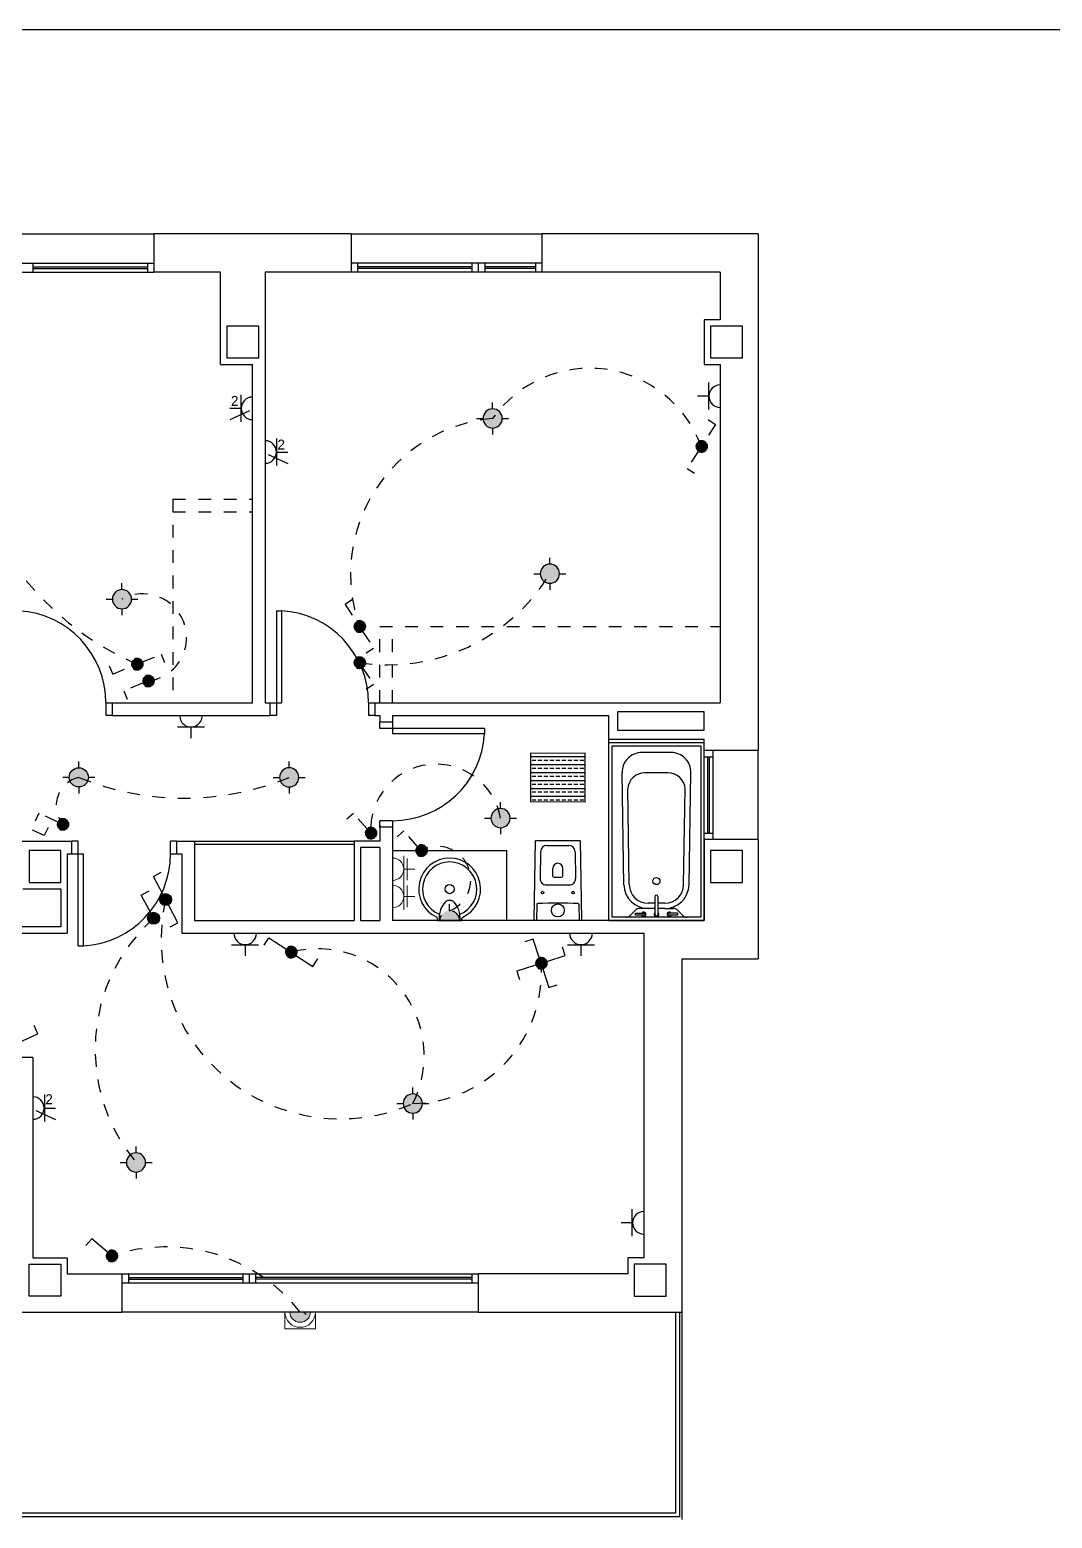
# Model space of a CAD drawing. Header units: millimetres. Extents: x 441156 to 441876, y 4514765 to 4515211.
# Drawn here: x 441447.04 to 441455.08, y 4515143.65 to 4515155.35 of the extents above; entities that cross this region are included whole.
import ezdxf

# ---------------------------------------------------------------- set-up
doc = ezdxf.new("R2010")
doc.units = ezdxf.units.MM
for name, pattern in [('CONTINUA', [0]), ('CYPE_RAYAPUNTO', [0.4125, 0.2025, -0.105, 0, -0.105]), ('HIDDEN', [0.375, 0.25, -0.125]), ('RAYITAS', [0.375, 0.25, -0.125])]:
    doc.linetypes.add(name, pattern=pattern)
doc.layers.add('01_cartela', color=6, linetype='Continuous', plot=False)
for name, color, linetype in [('01_eléctrico', 170, 'Continuous'), ('01_enchufes', 38, 'Continuous'), ('01_mono PRIMERA', 2, 'Continuous'), ('01_proyección', 4, 'RAYITAS'), ('INGIN ELECTRICIDAD ALUMBRADO', 120, 'HIDDEN'), ('INGIN ELECTRICIDAD TIERRAS', 86, 'Continuous')]:
    doc.layers.add(name, color=color, linetype=linetype)
doc.layers.add('INGIN ELECTRICIDAD FUERZA', color=38, linetype='Continuous', lineweight=5)
doc.styles.add('EBRA', font='')
doc.styles.get('EBRA').set_extended_font_data('Century Gothic')

# ---------------------------------------------------------------- blocks, each defined once
blk = doc.blocks.new('A$C065C7C63')
at = {"layer": '01_mono PRIMERA', "color": 254}
for p, q in [((12.05721913278103, 13.09999597817659, -1.551930586766321e-06), (13.55721913278103, 13.09999597817659, -1.551930586766321e-06)), ((15.10721913358429, 13.10000028181821, -5.307205007081908e-07), (13.55721913272282, 13.10000028088689, -5.30744223991474e-07)), ((13.55721913278103, 13.09999597817659, -3.208967747351965e-06), (13.55721913278103, 12.80000028200448, -2.990041714983709e-06)), ((15.10721913358429, 13.09999597817659, -3.208950911189344e-06), (15.10721913358429, 12.80000028200448, -2.990024878821088e-06)), ((15.10721913358429, 13.09999597817659, -1.5519137506037e-06), (16.60721913358429, 13.09999597817659, -1.5519137506037e-06)), ((18.30721913342131, 13.10000028181821, -5.307373365866472e-07), (16.60721913358429, 13.10000028181821, -5.307205007081908e-07)), ((16.60721913358429, 13.09999597817659, -3.208950911189344e-06), (16.60721913358429, 12.80000028200448, -2.990024878821088e-06)), ((18.30721913342131, 13.10000028181821, -5.307373365866472e-07), (18.30721913342131, 9.042499863542616, -5.307373365866472e-07)), ((12.05721913278103, 12.86999597866088, -1.551930586766721e-06), (13.55721913278103, 12.86999597866088, -1.551930586766721e-06)), ((12.60721913276939, 12.86999597866088, -1.551930586766721e-06), (12.60721913276939, 12.79999597836286, -1.551930586766721e-06)), ((13.50721913255984, 12.86999598052353, -3.0411220460598e-06), (13.50721913255984, 12.7999959802255, -3.0411220460598e-06)), ((16.60721913358429, 12.86999597866088, -1.5519137506041e-06), (15.10721913358429, 12.86999597866088, -1.5519137506041e-06)), ((15.15721913374728, 12.86999598052353, -3.041105209749676e-06), (15.15721913374728, 12.7999959802255, -3.041105209749676e-06)), ((16.05721913359594, 12.86999597866088, -1.5519137506041e-06), (16.05721913359594, 12.79999597836286, -1.5519137506041e-06)), ((16.10721913358429, 12.86999597866088, -1.5519137506041e-06), (16.10721913358429, 12.79999597836286, -1.5519137506041e-06)), ((16.15721913357265, 12.86999597866088, -1.5519137506041e-06), (16.15721913357265, 12.79999597836286, -1.5519137506041e-06)), ((16.55721913377056, 12.86999598052353, -3.04110521863146e-06), (16.55721913377056, 12.7999959802255, -3.04110521863146e-06)), ((12.05721913278103, 12.79999597836286, -1.551930586766721e-06), (13.55721913278103, 12.79999597836286, -1.551930586766721e-06)), ((12.60721913276939, 12.84199088439345, -1.551930587668411e-06), (13.50721913255984, 12.8419908862561, -3.04112204696149e-06)), ((12.60721913276939, 12.82799088396132, -1.551930587668411e-06), (13.50721913255984, 12.82799088582397, -3.04112204696149e-06)), ((14.08221913321177, 12.80000028200448, -5.307373365866472e-07), (13.55721913289744, 12.80000028200448, -5.307373368708115e-07)), ((14.08221913402667, 12.07500028144568, -2.922018860831445e-06), (14.08221913396847, 12.80000028200448, -5.307373365866472e-07)), ((14.43221913394518, 12.80000028200448, -2.990041714699546e-06), (14.43221913400339, 9.41500028129667, -5.197908774957484e-07)), ((15.10721913358429, 12.80000028200448, -5.307205007081908e-07), (14.43221913394518, 12.80000028200448, -5.307373365866472e-07)), ((16.60721913358429, 12.79999597836286, -1.5519137506041e-06), (15.10721913358429, 12.79999597836286, -1.5519137506041e-06)), ((16.05721913359594, 12.84199088439345, -1.55191375150579e-06), (15.15721913374728, 12.8419908862561, -3.041105210651366e-06)), ((16.05721913359594, 12.82799088396132, -1.55191375150579e-06), (15.15721913374728, 12.82799088582397, -3.041105210651366e-06)), ((16.55721913377056, 12.8419908862561, -3.04110521953315e-06), (16.15721913357265, 12.84199088439345, -1.55191375150579e-06)), ((16.55721913377056, 12.82799088582397, -3.04110521953315e-06), (16.15721913357265, 12.82799088396132, -1.55191375150579e-06)), ((18.00721950252773, 12.80000028200448, -5.307373365866472e-07), (16.60721913358429, 12.80000028200448, -5.307205007081908e-07)), ((18.00721950252773, 12.80000028200448, 2.222830833176204e-06), (18.00721950252773, 12.4250002829358, 2.222830833176204e-06)), ((14.33221913315356, 9.415000282227993, -5.307373365866472e-07), (14.33221950317966, 12.07500028144568, 2.222830965444071e-06)), ((18.00721913343295, 12.07500028330833, -5.307373365866472e-07), (18.00721913349116, 9.415000282227993, -5.307373365866472e-07)), ((14.52016677458323, 10.13881564128588, -5.307709825440883e-07), (14.56159534601125, 10.13881564128588, -5.307709825440883e-07)), ((14.52016677458323, 10.13881564128588, -5.307709825440883e-07), (14.52016677458323, 9.315000282600522, -5.307709825440883e-07)), ((14.56159534601125, 10.13881564128588, -5.307709825440883e-07), (14.56159534601125, 9.41500028260009, -5.307709825440883e-07)), ((13.18087754722239, 9.415000282600545, -5.307036906292061e-07), (13.23087754722241, 9.415000282600545, -5.307036906292061e-07)), ((13.18087754722239, 9.415000282600545, -5.307036906292061e-07), (13.18087754722239, 9.315000282600977, -5.307036906292061e-07)), ((13.2308774596313, 9.415000282227993, -5.307373365866472e-07), (14.33221913315356, 9.415000282227993, -5.307373365866472e-07)), ((13.23090139648411, 9.415000282227993, -5.307373365866472e-07), (13.23090139648411, 9.315000282600522, -5.307373365866472e-07)), ((14.43221913313027, 9.415000282227993, -5.307373365866472e-07), (14.47016677458305, 9.415000282227993, -5.307373365866472e-07)), ((14.47016677458305, 9.415000282227993, -5.307709825440883e-07), (14.47016677458305, 9.315000282600522, -5.307709825440883e-07)), ((14.47016677458305, 9.41500028260009, -5.307709825440883e-07), (14.5615953460117, 9.41500028260009, -5.307709825440883e-07)), ((15.24516677458325, 9.415000282600545, -5.307373365866473e-07), (15.29516677458327, 9.415000282600545, -5.307373365866473e-07)), ((15.24516677458325, 9.415000282600545, -5.307373365866473e-07), (15.24516677458325, 9.315000282600977, -5.307373365866473e-07)), ((15.29516677459469, 9.415000282227993, -5.307373365866472e-07), (18.00721913267625, 9.415000282227993, -5.307373365866472e-07)), ((15.29516677459469, 9.415000282227993, -5.307373365866472e-07), (15.29516677459469, 9.315000282600522, -5.307373365866472e-07)), ((13.23087754722235, 9.315000282601432, -5.307036906292061e-07), (13.18087754722239, 9.315000282600977, -5.307036906292061e-07)), ((13.2308774596313, 9.315000282600522, -5.307373365866472e-07), (14.47016677458305, 9.315000282600522, -5.307373365866472e-07)), ((14.52016677458323, 9.315000282600522, -5.307709825440883e-07), (14.47016677458305, 9.315000282600522, -5.307709825440883e-07)), ((15.29516677458321, 9.315000282601432, -5.307373365866473e-07), (15.24516677458325, 9.315000282600977, -5.307373365866473e-07)), ((15.29516677459469, 9.315000282600522, -5.307373365866472e-07), (15.33221913315356, 9.315000282600522, -5.307373365866472e-07)), ((15.33221913315356, 9.315000282600522, -5.307373476526083e-07), (15.33221913315356, 9.264894154854119, -5.307373476526083e-07)), ((15.43221913313027, 9.264894154854119, -5.30737347269713e-07), (15.33221913315356, 9.264894154854119, -5.30737347269713e-07)), ((15.33221913315356, 9.214894154853937, -5.30737347269713e-07), (15.33221913315356, 9.264894154854119, -5.30737347269713e-07)), ((15.43221913313027, 9.315000282600522, -5.307373365866472e-07), (17.13221913261805, 9.3150002816692, -5.307373365866472e-07)), ((15.43221913313027, 9.315000282600522, -5.307373476526083e-07), (15.43221913313027, 9.264894154854119, -5.307373476526083e-07)), ((15.43221913315313, 9.264894154854119, -5.30737347269713e-07), (15.43221913315313, 9.173465583425468, -5.30737347269713e-07)), ((17.13221913267625, 9.130000279285014, -1.684625953273925e-06), (17.13221913267625, 9.315000280737877, -1.837104093165979e-06)), ((16.15603449183891, 9.214894154853937, -5.30737347269713e-07), (15.33221913315356, 9.214894154853937, -5.30737347269713e-07)), ((16.15603449183891, 9.173465583425923, -5.30737347269713e-07), (15.43221913315313, 9.173465583425923, -5.30737347269713e-07)), ((16.15603449183891, 9.214894154853937, -5.30737347269713e-07), (16.15603449183891, 9.173465583425923, -5.30737347269713e-07)), ((17.13221857917961, 9.105000282637775, 3.363312162713447e-07), (17.1322185791214, 9.130000282078981, 3.363312466285651e-07)), ((17.13221913267625, 9.130000279285014, -5.307373361736178e-07), (17.88221913279267, 9.130000279285014, -5.307373361736178e-07)), ((17.13221931736916, 9.105000282637775, 3.363312162713447e-07), (17.13221931731096, 9.130000282078981, 3.363312466285651e-07)), ((17.88221913267625, 9.042499863542616, 2.579302866071672e-06), (17.88221913273446, 9.130000279285014, -5.307373361736178e-07)), ((17.13221876418033, 7.705000282086131, -5.307373669438675e-07), (17.13221876419222, 9.105000282086129, -5.307373669438675e-07)), ((17.13221876419222, 9.10500028208613, -5.307373669438675e-07), (17.88221876419222, 9.105000282079759, -5.307373669438675e-07)), ((17.15821876418055, 7.731000282085905, -5.307373669438675e-07), (17.158218764192, 9.079000282085907, -5.307373669438675e-07)), ((17.158218764192, 9.079000282085907, -5.307373669438675e-07), (17.85621876419293, 9.079000282079978, -5.307373669438675e-07)), ((17.62186876419205, 9.025000282082901, -5.307373669438675e-07), (17.39256876419203, 9.025000282084848, -5.307373669438675e-07)), ((17.85621876419293, 9.079000282079978, -5.307373669438675e-07), (17.85621876418148, 7.731000282079975, -5.307373669438675e-07)), ((17.88221876418033, 7.705000282079752, -5.307373669438675e-07), (17.88221876419222, 9.105000282079752, -5.307373669438675e-07)), ((18.30721913266461, 9.042499863542616, 2.579302866973362e-06), (17.88221913267625, 9.042499863542616, 2.579302866071672e-06)), ((17.88221913267625, 8.342499863356352, 2.579302866071672e-06), (17.88221913267625, 9.042499863542616, 2.579302866071672e-06)), ((17.95221913204296, 8.342499863356352, 2.579302866071672e-06), (17.95221913204296, 9.042499863542616, 2.579302866071672e-06)), ((18.30721913266461, 8.342499863356352, 2.579302866973362e-06), (18.30721913260641, 9.042499863542616, 2.579302866973362e-06)), ((17.88221913267625, 8.99249986372888, 2.579302866973362e-06), (17.95221913204296, 8.99249986372888, 2.579302866973362e-06)), ((17.91023606230738, 8.392499863170087, 2.579302866071672e-06), (17.91023606230738, 8.99249986372888, 2.579302866071672e-06)), ((17.92423606273951, 8.392499863170087, 2.579302866071672e-06), (17.92423606273951, 8.99249986372888, 2.579302866071672e-06)), ((17.25154467268214, 7.986934635331636, -5.307373669438675e-07), (17.23709409846987, 8.866806553823364, -5.307373669438675e-07)), ((17.59760757509029, 8.865000282083107, -5.307373669438675e-07), (17.4168296533975, 8.865000282084642, -5.307373669438675e-07)), ((17.76289285568425, 7.986934635327291, -5.307373669438675e-07), (17.77734342991147, 8.866806553818776, -5.307373669438675e-07)), ((17.29348522286567, 7.987793134869637, -5.307373669438675e-07), (17.28145313594377, 8.739480433458825, -5.307373669438675e-07)), ((17.72095230550074, 7.987793134866006, -5.307373669438675e-07), (17.73298439243541, 8.73948043345499, -5.307373669438675e-07)), ((15.33221913315447, 8.43989415485396, -5.30703701312272e-07), (15.33221913315401, 8.489894154853914, -5.30703701312272e-07)), ((15.43221913315358, 8.489894154853914, -5.30703701312272e-07), (15.33221913315401, 8.489894154853914, -5.30703701312272e-07)), ((15.33221913321177, 8.454894154332578, -5.307373416001767e-07), (15.33221913321177, 8.330000282265246, -5.307373407363827e-07)), ((15.43221913313027, 8.439894154667854, -5.307037013122719e-07), (15.33221913315356, 8.439894154667854, -5.307037013122719e-07)), ((15.43221913315358, 8.489894154853914, -5.30703701312272e-07), (15.43221913315358, 8.439894154853903, -5.30703701312272e-07)), ((15.43221913318848, 8.454894154332578, -5.307373416001767e-07), (15.43221913318848, 7.705000281333923, -5.307373364137415e-07)), ((10.00721913267625, 8.330000282265246, -5.307373365866472e-07), (12.91345074347919, 8.330000282265246, -5.307373365866472e-07)), ((12.91345074347919, 8.230000281706452, -4.524903993483744e-05), (12.91345074347919, 8.330000282265246, -4.524903993483744e-05)), ((12.96345074347937, 8.330000282265246, -4.524903993483744e-05), (12.91345074347919, 8.330000282265246, -4.524903993483744e-05)), ((12.96345074347937, 7.506184923579891, -4.524903993483744e-05), (12.96345074347937, 8.330000282265246, -4.524903993483744e-05)), ((13.73845074347935, 8.330000282264336, -4.524900628888e-05), (13.68845074347939, 8.330000282264791, -4.524900628888e-05)), ((13.68845074347939, 8.230000282265223, -4.524900628888e-05), (13.68845074347939, 8.330000282264791, -4.524900628888e-05)), ((13.73845074349083, 8.330000282265246, -5.307373365866472e-07), (13.8772191326716, 8.330000282265246, -5.307373365866472e-07)), ((13.73845074349083, 8.230000281706452, -4.524900628888e-05), (13.73845074349083, 8.330000282265246, -4.524900628888e-05)), ((13.8772191326716, 8.330000279471278, -7.047254296915195e-05), (13.87721913261339, 7.705000283196568, -5.307369974616449e-07)), ((13.87738067173632, 8.330000282265246, -5.307373365866472e-07), (15.13221913325833, 8.330000282265246, -5.307373364137415e-07)), ((13.87738067173632, 8.305000281892717, -5.307373365866472e-07), (15.13221913325833, 8.305000281892717, -5.307373364137415e-07)), ((15.33221913321177, 8.330000282265246, -5.307373364137415e-07), (15.13221913325833, 8.330000282265246, -5.307373364137415e-07)), ((15.13221913325833, 8.330000282265246, -5.307373364137415e-07), (15.13221913325833, 7.705000281333923, -5.307373364137415e-07)), ((17.88219941937132, 8.392499863170087, 2.579302866973362e-06), (17.95219941966934, 8.392499863170087, 2.579302866973362e-06)), ((18.30721913266461, 8.342499863356352, 2.579302866973362e-06), (17.88221913267625, 8.342499863356352, 2.579302866973362e-06)), ((17.88221913267625, 8.342499863356352, 2.579302866973362e-06), (17.88221913267625, 7.705000281333923, -5.307373365866472e-07)), ((18.30721913266461, 8.342499863356352, 2.579302866973362e-06), (18.30721913266461, 7.405000281520188, -5.307373365866472e-07)), ((12.8772191326716, 8.23000028077513, -4.599290072808474e-05), (12.91345074347919, 8.23000028077513, -4.599290072808474e-05)), ((12.8772191326716, 8.23000028077513, -4.599290075802238e-05), (12.8772191326716, 7.605000283569098, -5.307392711983994e-07)), ((12.91345074347919, 8.230000282265678, -4.524903993483744e-05), (13.00487931490784, 8.230000282265678, -4.524903993483744e-05)), ((13.00487931490738, 7.506184923579891, -4.524903993483744e-05), (13.00487931490738, 8.230000282265678, -4.524903993483744e-05)), ((13.68845074347939, 8.230000282265223, -4.524900628888e-05), (13.7384507434794, 8.230000282265223, -4.524900628888e-05)), ((13.73845074349083, 8.23000028077513, -4.599290072808474e-05), (13.77721913269488, 8.23000028077513, -4.599290072808474e-05)), ((13.77721913269488, 8.230000279843807, -6.697545122042795e-05), (13.77721913263667, 7.605000281706452, -5.30737395365577e-07)), ((15.33221913321177, 8.28000028245151, -5.307373364137415e-07), (15.18221913324669, 8.28000028245151, -5.307373364137415e-07)), ((15.18221913324669, 8.28000028245151, -5.307373364137415e-07), (15.18221913324669, 7.705000281333923, -5.307373364137415e-07)), ((15.33221913326997, 8.28000028245151, -5.307373403905713e-07), (15.33221913321177, 7.705000282265246, -5.307373364137415e-07)), ((15.43221876461757, 8.255000282078981, -5.307373294812206e-07), (16.33221876411699, 8.255000282078981, -5.307373294812206e-07)), ((16.33221876411699, 7.705000282265246, -7.742394398563001e-08), (16.33221876411699, 8.255000282078981, -5.307373294812206e-07)), ((16.59586600456615, 8.245806629001152, -5.307373385221581e-07), (16.59264019811454, 8.035806629001172, -5.307373385221581e-07)), ((16.64585950219274, 8.295000282265221, -5.307373385221581e-07), (16.81857802608781, 8.295000282265221, -5.307373385221581e-07)), ((16.86857152371439, 8.245806629001152, -5.307373385221581e-07), (16.871797330166, 8.035806629001172, -5.307373385221581e-07)), ((16.69221876414028, 8.055000282265212, -5.307373385221581e-07), (16.69221876414028, 8.115000282265214, -5.307373385221581e-07)), ((16.77221876414026, 8.055000282265212, -5.307373385221581e-07), (16.77221876414026, 8.115000282265214, -5.307373385221581e-07)), ((12.52721913275309, 7.954999438486993, -5.307392711984011e-07), (12.82721913268324, 7.954999442212284, -5.307392711984011e-07)), ((12.82721913268324, 7.954999442212284, -5.307392711984011e-07), (12.82721913268324, 7.655000283382833, -5.307392711984011e-07)), ((16.64263369574113, 7.985000282265219, -5.307373385221581e-07), (16.82180383253942, 7.985000282265219, -5.307373385221581e-07)), ((16.70221876414027, 8.045000282265221, -5.307373385221581e-07), (16.76221876414027, 8.045000282265221, -5.307373385221581e-07)), ((15.89733876427997, 7.861771759593809, -5.30737336586648e-07), (15.86709876427997, 7.86191521236603, -5.30737336586648e-07)), ((17.49421876418196, 7.842000282083982, -5.307373669438675e-07), (17.44146876418194, 7.842000282084429, -5.307373669438675e-07)), ((17.4942187641824, 7.892720397781108, -5.307373669438675e-07), (17.49421876418123, 7.755000282083035, -5.307373669438675e-07)), ((17.52021876418122, 7.755000282082813, -5.307373669438675e-07), (17.52021876418239, 7.892720397780888, -5.307373669438675e-07)), ((17.57296876418197, 7.842000282083312, -5.307373669438675e-07), (17.52021876418195, 7.84200028208376, -5.307373669438675e-07)), ((15.78553568906581, 7.707386016679816, -5.30737336586648e-07), (15.78627576455416, 7.721859870727062, -5.30737336586648e-07)), ((15.97890183949413, 7.707386016679816, -5.30737336586648e-07), (15.97816176400578, 7.721859870727062, -5.30737336586648e-07)), ((16.56618645069196, 7.831859760611735, -5.307373385221581e-07), (16.56413850929053, 7.704887393722231, -5.307373385221581e-07)), ((16.89825107758858, 7.831859760611735, -5.307373385221581e-07), (16.90029901899001, 7.704887393722231, -5.307373385221581e-07)), ((17.85621876418148, 7.731000282079975, -5.307373669438675e-07), (17.15821876418055, 7.731000282085903, -5.307373669438675e-07)), ((17.34060233151523, 7.785463700176576, -5.307373669438675e-07), (17.3008020809959, 7.745650634530824, -5.307373669438675e-07)), ((17.34121876418128, 7.762500282084353, -5.307373669438675e-07), (17.40721876418129, 7.762500282083792, -5.307373669438675e-07)), ((17.34121876418116, 7.747500282084353, -5.307373669438675e-07), (17.34121876418128, 7.762500282084353, -5.307373669438675e-07)), ((17.40721876418117, 7.747500282083791, -5.307373669438675e-07), (17.34121876418116, 7.747500282084353, -5.307373669438675e-07)), ((17.44146876418159, 7.80001366754607, -5.307373669438675e-07), (17.37586274227134, 7.800013667546626, -5.307373669438675e-07)), ((17.4942187641816, 7.80001366754562, -5.307373669438675e-07), (17.44146876418159, 7.80001366754607, -5.307373669438675e-07)), ((17.57296876418161, 7.800013667544953, -5.307373669438675e-07), (17.5202187641816, 7.8000136675454, -5.307373669438675e-07)), ((17.57296876418161, 7.800013667544953, -5.307373669438675e-07), (17.63855730520781, 7.800013667544395, -5.307373669438675e-07)), ((17.67321876418129, 7.762500282081534, -5.307373669438675e-07), (17.60721876418129, 7.762500282082096, -5.307373669438675e-07)), ((17.67321876418116, 7.747500282081534, -5.307373669438675e-07), (17.60721876418116, 7.747500282082095, -5.307373669438675e-07)), ((17.67321876418129, 7.762500282081534, -5.307373669438675e-07), (17.67321876418116, 7.747500282081534, -5.307373669438675e-07)), ((17.67391264430209, 7.785369006565855, -5.307373669438675e-07), (17.71364089345232, 7.745640757326548, -5.307373669438675e-07)), ((12.32721913279966, 7.605000283569098, -5.307392711983994e-07), (12.8772191326716, 7.605000283569098, -5.307392711983994e-07)), ((12.82721913268324, 7.655000283382833, -5.307392711984011e-07), (12.37721913272981, 7.65500027872622, -5.307392711984011e-07)), ((13.7773806717596, 7.605000281706452, -5.307373365866472e-07), (17.40721913269954, 7.605000281706452, -5.307373365866472e-07)), ((13.87738067173632, 7.705000281333923, -5.307373365866472e-07), (15.13221913331654, 7.705000281333923, -5.307373365866472e-07)), ((15.18221913324669, 7.705000281333923, -5.307373365866472e-07), (15.33221913321177, 7.705000281333923, -5.307373365866472e-07)), ((17.88221913267625, 7.705000281333923, -5.307373365866472e-07), (15.43221913318848, 7.705000281333923, -5.307373365866472e-07)), ((15.7882173373886, 7.705000281333923, -5.30737336586648e-07), (15.97622019117134, 7.705000281333923, -5.30737336586648e-07)), ((17.13221876418033, 7.705000282086131, -5.307373669438675e-07), (17.88221876418033, 7.705000282079759, -5.307373669438675e-07)), ((12.96345074347937, 7.506184923579891, -4.524903993483744e-05), (13.00487931490738, 7.506184923579891, -4.524903993483744e-05)), ((17.7072191334446, 7.405000281520188, -5.307373365866472e-07), (17.7072191334446, 4.629994045011699, -5.307373365866472e-07)), ((17.7072191326879, 7.405000281520188, -5.307373365866472e-07), (18.30721913266461, 7.405000281520188, -5.307373365866472e-07)), ((12.60721877339529, 6.630000282078981, -2.57025758200983e-05), (11.8822187736514, 6.630000282078981, -5.307372816787392e-07)), ((12.8772191334283, 4.929994044825435, -9.511935728635656e-07), (13.30721931805601, 4.929994044825435, 3.099352626792279e-06)), ((13.30721931811422, 4.929994044825435, 1.664352783005662e-06), (13.30721931811422, 4.629994045011699, 1.664352783005662e-06)), ((13.30721931811422, 4.929914912208915, 1.664352783005662e-06), (16.10721931839362, 4.929960715584457, 2.258058057373636e-07)), ((13.3575893829111, 4.9299978595227, 1.664352779324469e-06), (13.3575893829111, 4.859997859224677, 1.664352779324469e-06)), ((14.25721931800945, 4.929954477585852, 1.664352776788414e-06), (14.25721931800945, 4.859954478219151, 1.664352776788414e-06)), ((14.30721931799781, 4.929954477585852, 1.664352776788414e-06), (14.30721931799781, 4.859954478219151, 1.664352776788414e-06)), ((14.35721613257192, 4.929954477585852, 1.664352776788414e-06), (14.35721613257192, 4.859954478219151, 1.664352776788414e-06)), ((16.05721931834705, 4.9299978595227, 2.258058057373636e-07), (16.05721931834705, 4.859997859224677, 2.258058057373636e-07)), ((16.10721931839362, 4.929994043894112, 1.734851758754408e-06), (16.10721931845183, 4.629994044080377, 1.734851758754408e-06)), ((13.30721931811422, 4.859994044527411, 1.664352783005662e-06), (16.10721931839362, 4.859948241151869, 2.258058057373636e-07)), ((13.3575893829111, 4.901960450224578, 1.664352778422779e-06), (14.25721931800945, 4.901960450224578, 1.664352775886723e-06)), ((13.3575893829111, 4.887960449792445, 1.664352778422779e-06), (14.25721931800945, 4.887960449792445, 1.664352775886723e-06)), ((16.05721931834705, 4.901960452087224, 1.664352785869967e-06), (14.35721931798616, 4.901960450224578, 1.664352775886723e-06)), ((16.05721931834705, 4.88796045165509, 1.664352785869967e-06), (14.35721931798616, 4.887960449792445, 1.664352775886723e-06)), ((12.2072191334446, 4.629994045011699, 4.332535243878565e-05), (13.30721931805601, 4.629994045011699, 4.731325363630736e-05)), ((16.10721931839362, 4.629994045011699, 2.258058057373636e-07), (13.30721931811422, 4.629994045011699, 1.664352783005662e-06)), ((16.10721931839362, 4.629994044080377, 4.750094206766515e-05), (17.7072191334446, 4.629994045011699, 4.332535243878565e-05)), ((17.65721913339803, 4.629994045011699, -5.307373365866472e-07), (17.65721913339803, 3.050000282004476, -5.307373365866472e-07)), ((17.68721913342597, 4.629994045011699, -5.307373365866472e-07), (17.68721913342597, 3.020000281743705, -5.307373365866472e-07)), ((17.7072191334446, 4.629994045011699, -5.307373365866472e-07), (17.7072191334446, 3.00000028219074, -5.307373365866472e-07)), ((17.65721913339803, 3.050000282004476, -5.307373365866472e-07), (12.2072191334446, 3.050000282004476, -5.307373365866472e-07)), ((17.68721913342597, 3.020000281743705, -5.307373365866472e-07), (12.2072191334446, 3.020000281743705, -5.307373365866472e-07))]:
    blk.add_line(p, q, dxfattribs=at)
for points in [[(18.00721950252773, 12.4250002829358), (17.88221950264415, 12.4250002829358), (17.88221950264415, 12.07500028330833)], [(14.13221950316802, 12.12500028125942), (14.38221950316802, 12.12500028125942), (14.38221950316802, 12.37500028125942), (14.13221950316802, 12.37500028125942), (14.13221950316802, 12.12500028125942), (14.13221950316802, 12.12500028125942)], [(14.08221950317966, 12.07500028144568), (14.33221950317966, 12.07500028144568)], [(17.88221950264415, 12.07500028330833), (18.00721950258594, 12.07500028330833)], [(17.40721913339803, 7.605000281706452), (17.40721913345624, 5.054994044825435), (17.28221877367469, 5.054994044825435), (17.28221877367469, 4.929994044825435), (16.10721931839362, 4.929994043894112)], [(12.60721877368633, 6.630000282078981), (12.60721877368633, 5.054994045756757), (12.87738036090741, 5.054994044825435), (12.8773803608492, 4.929994044825435)]]:
    blk.add_lwpolyline(points, dxfattribs=at)
for points in [[(17.93221950263251, 12.12500028312206), (18.18221950263251, 12.12500028312206), (18.18221950263251, 12.37500028312206), (17.93221950263251, 12.37500028312206), (17.93221950263251, 12.12500028312206)], [(12.5773810899118, 8.004999442026019), (12.8273810899118, 8.004999442026019), (12.8273810899118, 8.254999442026019), (12.5773810899118, 8.254999442026019), (12.5773810899118, 8.004999442026019)], [(17.9322187640937, 8.004999441094697), (18.1822187640937, 8.004999441094697), (18.1822187640937, 8.254999441094697), (17.9322187640937, 8.254999441094697), (17.9322187640937, 8.004999441094697)], [(12.82738036091905, 4.754994045011699), (12.57738036091905, 4.754994045011699), (12.57738036091905, 5.004994045011699), (12.82738036091905, 5.004994045011699), (12.82738036091905, 4.754994045011699)], [(17.33221877366304, 4.754994045011699), (17.58221877366304, 4.754994045011699), (17.58221877366304, 5.004994045011699), (17.33221877366304, 5.004994045011699), (17.33221877366304, 4.754994045011699)]]:
    blk.add_lwpolyline(points, close=True, dxfattribs=at)
at = {"layer": '01_mono PRIMERA', "color": 254, "elevation": -5.307373365866472e-07}
blk.add_lwpolyline([(17.88221913267625, 9.34500028192997), (17.20221913262503, 9.345000280998647), (17.20221913262503, 9.20000028051436), (17.88221913267625, 9.200000281445682)], close=True, dxfattribs=at)
at = {"layer": '01_mono PRIMERA', "color": 254, "elevation": -5.307373385221581e-07, "flags": 128}
blk.add_lwpolyline([(16.55121876414026, 7.705000282265246, -0.4142135623731034), (16.54721876414024, 7.709000282265208), (16.54721876414024, 7.710000282265241), (16.55723005014571, 8.330700014602087, -0.4363960603840437), (16.56121876414025, 8.335000282265241), (16.90321876414029, 8.335000282265241, -0.4363960603840437), (16.90720747813484, 8.330700014602087), (16.91721876414024, 7.710000282265241), (16.91721876414024, 7.709000282265208, -0.4142135623730953), (16.91321876414028, 7.705000282265246)], format="xyb", close=True, dxfattribs=at)
at = {"layer": '01_mono PRIMERA', "color": 254}
for centre, radius in [((15.88221876427997, 7.952500281333915, -5.30737336586648e-07), 0.03600000000000007), ((17.50721876418343, 8.015000282082939, -5.307373669438675e-07), 0.02750000000000064), ((16.61221876414029, 7.925000282265216, -5.307373385221581e-07), 0.01), ((16.73221876414024, 7.78500028226523, -5.307373385221581e-07), 0.051), ((16.85201876414024, 7.925000282265216, -5.307373385221581e-07), 0.01)]:
    blk.add_circle(centre, radius, dxfattribs=at)
for centre, radius, start, end in [((12.45587754722237, 9.41500028260009, -5.307373365866472e-07), 0.725, 3.592754568181189e-11, 86.72417104024565), ((14.52016677458323, 9.41500028260009, -5.307709825440883e-07), 0.725, 3.592754568181189e-11, 86.72417104024565), ((15.43221913315313, 9.214894154853937, -5.30737347269713e-07), 0.725, 270.0000000000358, 356.7241710402458), ((17.39073651878281, 8.871303000934542, -5.307373669438675e-07), 0.1537082019810243, 89.3170018646064, 181.6763204373855), ((17.62370100959861, 8.871303000932564, -5.307373669438675e-07), 0.1537082019810243, 358.3236795616411, 90.68299813442015), ((17.41359256188846, 8.732728056024483, -5.307373669438675e-07), 0.1323118380569541, 88.59795329147016, 177.0747072401458), ((17.6008449664906, 8.732728056022893, -5.307373669438675e-07), 0.1323118380569541, 2.925292758880875, 91.40204670755615), ((12.96345074347937, 8.230000282265678, -4.524903993483744e-05), 0.725, 273.2758289597543, 359.999999999964), ((15.88221876427997, 7.952500281333915, -5.30737336586648e-07), 0.2430000000000002, 294.8749090207943, 245.125090979207), ((16.64585950219274, 8.24500028226521, -5.307373385221581e-07), 0.05, 90, 179.0759546468585), ((16.81857802608781, 8.24500028226521, -5.307373385221581e-07), 0.05, 0.9240453531414909, 90), ((15.88221876427997, 7.952500281333915, -5.30737336586648e-07), 0.2133000000000005, 291.9436081466602, 247.9343793022825), ((16.73221876414024, 8.115000282265214, -5.307373385221581e-07), 0.04, 0, 180), ((16.64263369574113, 8.03500028226523, -5.307373385221581e-07), 0.05, 179.0759546468585, 270), ((16.70221876414027, 8.055000282265212, -5.307373385221581e-07), 0.01, 180, 270), ((16.76221876414027, 8.055000282265212, -5.307373385221581e-07), 0.01, 270, 0), ((16.82180383253942, 8.03500028226523, -5.307373385221581e-07), 0.05, 270, 0.9240453531414909), ((17.4414687641832, 7.990013667546069, -5.307373669438675e-07), 0.1899999999999999, 180.9750779773357, 269.9999999995135), ((17.4414687641832, 7.990000282084429, -5.307373669438675e-07), 0.148, 180.9209753597696, 269.9999999995131), ((17.57296876418322, 7.990000282083312, -5.307373669438675e-07), 0.1480000000000001, 269.9999999995127, 359.145507376412), ((17.57296876418322, 7.989961883553105, -5.307373669438675e-07), 0.1899482160081541, 269.9999999995131, 359.0868253786182), ((15.94744647632029, 7.74735173202124, -5.30737336586648e-07), 0.1434911203477202, 134.3044326241286, 163.1835469869166), ((15.88199376426093, 7.814413237886225, -5.30737336586648e-07), 0.04978251303331883, 107.4096465580516, 134.3044326241286), ((15.88199376426093, 7.814413237886225, -5.30737336586648e-07), 0.04978251303331398, 45.69556737588079, 72.04675709581292), ((15.8165410522016, 7.747351732021254, -5.30737336586648e-07), 0.1434911203476843, 16.8164530130826, 45.69556737588079), ((16.57318554035967, 7.83174687206872, -5.307373385221581e-07), 0.007, 93.0640687976763, 179.0759546468585), ((16.73221876414024, 4.86078080013516, -5.307373385221581e-07), 2.982219482130089, 86.93593120232372, 93.0640687976763), ((16.89125198792087, 7.83174687206872, -5.307373385221581e-07), 0.007, 0.9240453531414909, 86.93593120232372), ((15.77349923011259, 7.721014391223605, -5.30737336586648e-07), 0.01280447843246638, 3.785993928766667, 59.47091317794859), ((16.0776181769604, 7.708009787597575, -5.30737336586648e-07), 0.2794781058962322, 163.1835469869166, 180.6169905130168), ((15.68636935156137, 7.708009787597563, -5.30737336586648e-07), 0.2794781058963293, 359.383009486988, 16.81645301308155), ((15.99093829844735, 7.721014391223605, -5.30737336586648e-07), 0.01280447843246638, 120.5290868220447, 176.2140060712211), ((17.26544105134749, 7.781000282084994, -5.307373669438675e-07), 0.05000000000000007, 269.9999999995131, 315.0092227366858), ((17.37586274227092, 7.750013620119564, -5.307373669438675e-07), 0.05000004742706073, 89.9999999995131, 134.8463138314886), ((17.40721876418122, 7.755000282083783, -5.307373669438675e-07), 0.01699999999999996, 206.1789687034923, 153.8210312954667), ((17.40721876418123, 7.755000282083788, -5.307373669438675e-07), 0.007500000000000062, 269.9999999995131, 89.9999999995131), ((17.50721876418124, 7.75500028208292, -5.307373669438675e-07), 0.01899999999999997, 133.173551106815, 46.82644889232036), ((17.50721876418122, 7.755000282082925, -5.307373669438675e-07), 0.01300000000000001, 179.9999999995129, 359.9999999995133), ((17.60721876418123, 7.755000282082085, -5.307373669438675e-07), 0.0170000000000001, 26.17896870356177, 333.8210312955374), ((17.60721876418123, 7.755000282082085, -5.307373669438675e-07), 0.007500000000000062, 89.9999999995131, 269.9999999995131), ((17.63855730520739, 7.750013667550423, -5.307373669438675e-07), 0.04999999999397162, 44.99999993577205, 89.99999999951349), ((17.74899647621027, 7.781000282080887, -5.307373669438675e-07), 0.05000000000000003, 225.0031939392295, 269.9999999995131), ((15.7882173373886, 7.707700281333924, -5.30737336586648e-07), 0.002700000000000028, 186.6840536122205, 270.0000000000008), ((15.97622019117134, 7.707700281333924, -5.30737336586648e-07), 0.002700000000000032, 270.0000000000008, 353.315946387773)]:
    blk.add_arc(centre, radius, start, end, dxfattribs=at)
blk.add_ellipse((17.5072187641824, 7.892720397780998, -5.307373669438675e-07), major_axis=(0.01300000000000001, -1.104313873394144e-13), ratio=0.9557692240748, start_param=1.06581410364015e-14, end_param=3.141592653589789, dxfattribs=at)
at = {"layer": '01_proyección', "color": 120, "ltscale": 0.25}
for p, q in [((13.70721931802109, 11.01500028278679, 3.363312466285651e-07), (14.33221931819571, 11.01500028278679, 3.363312466285651e-07)), ((13.7072193180793, 11.01500028278679, -8.312910098526207e-07), (13.70721931819571, 9.43000028282404, 3.363312466285651e-07)), ((13.70721931802109, 10.91500028315932, 3.363312466285651e-07), (14.33221931819571, 10.91500028315932, 3.363312466285651e-07)), ((15.3322193181375, 10.01500028278679, 3.363312466285651e-07), (18.00721931760199, 10.01500028278679, 3.363312466285651e-07)), ((15.33221931819571, 9.415000283159316, 3.363312466285651e-07), (15.3322193181375, 10.01500028278679, 3.363312466285651e-07)), ((15.43221931811422, 9.415000283159316, 3.363312355626039e-07), (15.43221931805601, 10.01500028278679, 3.363312355626039e-07))]:
    blk.add_line(p, q, dxfattribs=at)
blk = doc.blocks.new('Tabla de simbolos_Salida para lampara incandescente_ vapor de mercurio o similar_ empotrada en techo')
at = {"layer": '01_eléctrico'}
h = blk.add_hatch(color=170, dxfattribs=at)
edge = h.paths.add_edge_path()
edge.add_arc((0, 0), 0.0825, 0, 360)
at = {"layer": '01_eléctrico', "color": 170}
for p, q in [((0, 0.0825), (0, 0.1375)), ((-0.1375, 0), (-0.0825, 0)), ((0.0825, 0), (0.1375, 0)), ((0, -0.0825), (0, -0.1375))]:
    blk.add_line(p, q, dxfattribs=at)
blk.add_circle((0, 0), 0.0825, dxfattribs=at)
blk = doc.blocks.new('PUNTO LUZ ESTANCO')
at = {"layer": 'INGIN ELECTRICIDAD ALUMBRADO', "linetype": 'CONTINUA', "lineweight": 13}
h = blk.add_hatch(color=170, dxfattribs=at)
h.dxf.hatch_style = 1
h.paths.add_polyline_path([(53.50630562564176, -2.732253006426607), (53.67235039588125, -2.732253006426607, 1)])
h = blk.add_hatch(dxfattribs=at)
h.set_pattern_fill('ANSI31', color=256)
h.set_pattern_definition([(45, (0, 0), (-0.08838834764831843, 0.08838834764831845), [])])
h.paths.add_polyline_path([(53.53630562564176, -2.732253006426607), (53.64235039588125, -2.732253006426607, 1)])
at = {"layer": 'INGIN ELECTRICIDAD ALUMBRADO', "color": 170, "linetype": 'CONTINUA', "lineweight": 13}
blk.add_lwpolyline([(53.46606485859957, -2.597767605446279), (53.71259116292344, -2.597767605446279), (53.71259116292344, -2.732253006426607), (53.46606485859957, -2.732253006426607)], close=True, dxfattribs=at)
for radius in [0.1232631521619325, 0.08302238511974597]:
    blk.add_arc((53.58932801076151, -2.732253006426607), radius, 0, 180, dxfattribs=at)

msp = doc.modelspace()

# ---------------------------------------------------------------- hatches: boundary and pattern name
at = {"layer": '01_eléctrico', "linetype": 'CYPE_RAYAPUNTO', "ltscale": 0.5}
h = msp.add_hatch(color=170, dxfattribs=at)
h.dxf.hatch_style = 1
edge = h.paths.add_edge_path()
edge.add_arc((441452.3182561839, 4515152.074175728), 0.04703331445313395, 85.80380184980208, 445.8038018498022, ccw=False)
h = msp.add_hatch(color=170, dxfattribs=at)
h.dxf.hatch_style = 1
edge = h.paths.add_edge_path()
edge.add_arc((441449.6310942184, 4515150.659810358), 0.04703331445313395, 94.19619814761725, 454.1961981476173)
h = msp.add_hatch(color=170, dxfattribs=at)
h.dxf.hatch_style = 1
edge = h.paths.add_edge_path()
edge.add_arc((441447.8830658432, 4515150.363448854), 0.04703331445313395, 173.3042498124627, 533.3042498124627)
h = msp.add_hatch(color=170, dxfattribs=at)
h.dxf.hatch_style = 1
edge = h.paths.add_edge_path()
edge.add_arc((441449.6310942184, 4515150.375314954), 0.04703331445313395, 94.19619814761725, 454.1961981476173)
h = msp.add_hatch(color=170, dxfattribs=at)
h.dxf.hatch_style = 1
edge = h.paths.add_edge_path()
edge.add_arc((441447.9708624228, 4515150.231542078), 0.04703331445313395, 173.3042498124627, 533.3042498124627)
h = msp.add_hatch(color=170, dxfattribs=at)
h.dxf.hatch_style = 1
edge = h.paths.add_edge_path()
edge.add_arc((441447.2993464178, 4515149.105470268), 0.04703331445313395, 3.519992896882684, 363.5199928968826, ccw=False)
h = msp.add_hatch(color=170, dxfattribs=at)
h.dxf.hatch_style = 1
edge = h.paths.add_edge_path()
edge.add_arc((441449.7200578204, 4515149.036495449), 0.04703331445313395, -279.97054944133356, 80.02945055866661, ccw=False)
h = msp.add_hatch(color=170, dxfattribs=at)
h.dxf.hatch_style = 1
edge = h.paths.add_edge_path()
edge.add_arc((441450.1164874725, 4515148.899175728), 0.04703331445313395, -279.97054944133356, 80.02945055866661, ccw=False)
at = {"layer": '01_eléctrico', "linetype": 'CONTINUA', "ltscale": 0.25}
h = msp.add_hatch(color=170, dxfattribs=at)
h.dxf.hatch_style = 1
edge = h.paths.add_edge_path()
edge.add_arc((441448.1087562825, 4515148.514000547), 0.04703331445313395, 269.1312142513902, 629.1312142513901)
at = {"layer": '01_eléctrico', "linetype": 'CYPE_RAYAPUNTO', "ltscale": 0.25}
msp.add_hatch(color=170, dxfattribs=at).paths.add_polyline_path([(441450.4181391985, 4515148.349822909), (441450.2630421973, 4515148.349327032, -1)])
at = {"layer": '01_eléctrico', "linetype": 'CONTINUA', "ltscale": 0.25}
h = msp.add_hatch(color=170, dxfattribs=at)
h.dxf.hatch_style = 1
edge = h.paths.add_edge_path()
edge.add_arc((441448.0138013532, 4515148.367609414), 0.04703331445313395, 269.1312142513902, 629.1312142513901)
at = {"layer": '01_eléctrico', "linetype": 'CYPE_RAYAPUNTO', "ltscale": 0.25}
h = msp.add_hatch(color=170, dxfattribs=at)
h.dxf.hatch_style = 1
edge = h.paths.add_edge_path()
edge.add_arc((441449.092959677, 4515148.101826671), 0.04703331445313395, 175.8038018498021, 535.8038018498022, ccw=False)
h = msp.add_hatch(color=170, dxfattribs=at)
edge = h.paths.add_edge_path()
edge.add_arc((441451.0585824392, 4515148.013864478), 0.04703331637793481, 237.0802162085759, 597.0802162085758, ccw=False)
h = msp.add_hatch(color=170, dxfattribs=at)
h.dxf.hatch_style = 1
edge = h.paths.add_edge_path()
edge.add_arc((441447.6836464469, 4515145.715247864), 0.04703331445313395, -271.9614974540526, 88.03850254594738, ccw=False)
at = {"layer": 'INGIN ELECTRICIDAD TIERRAS', "linetype": 'Continuous'}
h = msp.add_hatch(dxfattribs=at)
h.set_pattern_fill('ANSI33', color=256, scale=0.2500000000002143, angle=135)
h.set_pattern_definition([(180, (438175.1907503661, 4515396.950653265), (-1.387778780782635e-17, -0.06250000000005357), []), (180, (438175.1595003661, 4515396.981903265), (-1.387778780782635e-17, -0.06250000000005357), [0.03125000000002678, -0.01562500000001339])])
h.paths.add_polyline_path([(441451.4050770903, 4515149.664454475), (441450.9761332541, 4515149.664454475), (441450.9761332541, 4515149.282213105), (441451.4050770903, 4515149.282213105)])

# ---------------------------------------------------------------- linework, layer by layer
at = {"layer": '01_cartela', "color": 3}
msp.add_lwpolyline([(441432.4725519322, 4515155.347508717), (441432.4725519322, 4515133.812484705), (441463.1105399924, 4515133.812484705), (441463.1105399924, 4515155.347508717)], close=True, dxfattribs=at)
at = {"layer": '01_eléctrico', "color": 170, "linetype": 'CYPE_RAYAPUNTO', "ltscale": 0.25}
for p, q in [((441450.3403427598, 4515148.427123471, -5.30737336586648e-07), (441450.3401774677, 4515148.478822472, -5.30737336586648e-07)), ((441450.9965893599, 4515148.204174851, -5.307373365866472e-07), (441450.930999363, 4515148.18280909, -5.307373365866472e-07))]:
    msp.add_line(p, q, dxfattribs=at)
at = {"layer": '01_eléctrico'}
msp.add_line((441450.4698526726, 4515148.349588957, -5.30737336586648e-07), (441450.2113576705, 4515148.348762497, -5.30737336586648e-07), dxfattribs=at)
msp.add_line((441450.4698526726, 4515148.349588957, -5.30737336586648e-07), (441450.2113576705, 4515148.348762497, -5.30737336586648e-07), dxfattribs=at)
at = {"layer": '01_eléctrico', "color": 170, "linetype": 'CONTINUA', "ltscale": 0.25}
for p, q in [((441451.0440148731, 4515148.058584932, -5.307373365866472e-07), (441450.9965893599, 4515148.204174851, -5.307373365866472e-07)), ((441451.1033028896, 4515148.028432041, -5.307373365866472e-07), (441451.2488928094, 4515148.075857555, -5.307373365866472e-07)), ((441451.2488928094, 4515148.075857555, -5.307373365866472e-07), (441451.2275270504, 4515148.141447552, -5.307373365866472e-07)), ((441451.0138619832, 4515147.999296914, -5.307373365866472e-07), (441450.8682720634, 4515147.9518714, -5.307373365866472e-07)), ((441451.0731500007, 4515147.969144025, -5.307373365866472e-07), (441451.1205755147, 4515147.823554104, -5.307373365866472e-07)), ((441450.8682720634, 4515147.9518714, -5.307373365866472e-07), (441450.8896378233, 4515147.886281403, -5.307373365866472e-07)), ((441451.1205755147, 4515147.823554104, -5.307373365866472e-07), (441451.1861655127, 4515147.844919865, -5.307373365866472e-07))]:
    msp.add_line(p, q, dxfattribs=at)
at = {"layer": '01_eléctrico', "color": 170, "linetype": 'CYPE_RAYAPUNTO', "ltscale": 0.5}
for points, elevation in [([(441452.371314747, 4515152.285134702), (441452.430454511, 4515152.246666704), (441452.3439015158, 4515152.113602236)], -5.307373314167307e-07), ([(441452.2926108516, 4515152.034749218), (441452.206057856, 4515151.90168475), (441452.2651976199, 4515151.863216752)], -5.307373314167307e-07), ([(441447.9273002943, 4515150.213808673), (441447.7802781136, 4515150.153958428), (441447.8068782221, 4515150.088615235)], -5.307373365866472e-07), ([(441447.2568336021, 4515149.125589741), (441447.1133528496, 4515149.193492962), (441447.0831736405, 4515149.129723739)], -5.307373365866472e-07), ([(441449.6891125645, 4515149.071914706), (441449.5846723258, 4515149.191454701), (441449.5315434393, 4515149.145036817)], -5.307373364137415e-07), ([(441447.185173913, 4515149.081216799), (441447.1549947039, 4515149.017447575), (441447.0115139516, 4515149.085350796)], -5.307373365866472e-07), ([(441450.0855422166, 4515148.934594985), (441449.9811019778, 4515149.05413498), (441449.9279730913, 4515149.007717095)], -5.307373294812206e-07)]:
    msp.add_lwpolyline(points, dxfattribs=dict(at, elevation=elevation))
for points in [[(441449.5780356553, 4515150.870769333), (441449.5188958913, 4515150.832301335), (441449.6054488865, 4515150.699236867)], [(441449.6567395506, 4515150.620383848), (441449.7432925463, 4515150.487319381), (441449.6841527824, 4515150.448851383)], [(441447.9266279705, 4515150.38118226), (441448.0736501517, 4515150.441032505), (441448.1002502601, 4515150.375689313)], [(441447.6658814235, 4515150.351208395), (441447.6924815329, 4515150.285865203), (441447.8395037141, 4515150.345715448)], [(441449.6567395506, 4515150.335888444), (441449.7432925463, 4515150.202823977), (441449.6841527824, 4515150.164355978)]]:
    msp.add_lwpolyline(points, dxfattribs=at)
at = {"layer": '01_eléctrico', "color": 170, "linetype": 'CONTINUA', "ltscale": 0.25}
for points in [[(441448.0866918816, 4515148.555537215), (441448.0122245281, 4515148.695723474), (441448.0745295311, 4515148.728820075)], [(441447.9917369519, 4515148.409146084), (441447.9172695979, 4515148.549332341), (441447.9795746013, 4515148.582428943)], [(441448.1429830325, 4515148.299181018), (441448.2052880364, 4515148.332277619), (441448.1308206829, 4515148.472463878)]]:
    msp.add_lwpolyline(points, dxfattribs=at)
for points, elevation in [([(441448.8820007016, 4515148.154885234), (441448.9204686993, 4515148.214024998), (441449.0535331677, 4515148.127472003)], -5.307373365866472e-07), ([(441449.1323861853, 4515148.076181339), (441449.2654506537, 4515147.989628343), (441449.3039186514, 4515148.048768107)], -5.307373365866472e-07), ([(441446.9594145102, 4515147.395410243), (441447.104205331, 4515147.460473229), (441447.0752884477, 4515147.524824705)], -5.306868787493572e-07), ([(441447.6480680797, 4515145.746010057), (441447.5279910906, 4515145.849832455), (441447.4818478025, 4515145.796464904)], -4.805908981908366e-05)]:
    msp.add_lwpolyline(points, dxfattribs=dict(at, elevation=elevation))
at = {"layer": '01_eléctrico', "color": 170, "linetype": 'CYPE_RAYAPUNTO', "ltscale": 0.5}
for centre, radius in [((441452.3182561839, 4515152.074175728, -5.307373314167307e-07), 0.04703331445313395), ((441449.6310942184, 4515150.659810358), 0.04703331445313395), ((441447.8830658432, 4515150.363448854), 0.04703331445313395), ((441449.6310942184, 4515150.375314954), 0.04703331445313395), ((441447.9708624228, 4515150.231542078, -5.307373365866472e-07), 0.04703331445313395), ((441447.2993464178, 4515149.105470268, -5.307373365866472e-07), 0.04703331445313395), ((441449.7200578204, 4515149.036495449, -5.307373364137415e-07), 0.0470333144531242), ((441450.1164874725, 4515148.899175728, -5.307373294812206e-07), 0.0470333144531242)]:
    msp.add_circle(centre, radius, dxfattribs=at)
at = {"layer": '01_eléctrico', "color": 170, "linetype": 'CONTINUA', "ltscale": 0.25}
for centre in [(441448.1087562825, 4515148.514000547), (441448.0138013532, 4515148.367609414)]:
    msp.add_circle(centre, 0.04703331445313395, dxfattribs=at)
at = {"layer": '01_eléctrico', "color": 170, "linetype": 'CYPE_RAYAPUNTO', "ltscale": 0.25}
for centre, radius in [((441449.092959677, 4515148.101826671, -5.307373365866472e-07), 0.04703331445313395), ((441451.0585824392, 4515148.013864478, -5.307373365866472e-07), 0.04703331637793481), ((441447.6836464469, 4515145.715247864, -4.805908981908366e-05), 0.0470333144531242)]:
    msp.add_circle(centre, radius, dxfattribs=at)
for centre, radius, start, end in [((441451.4404640685, 4515151.753885022, -5.307373314167307e-07), 0.9344009490879079, 20.04612520809782, 144.6744515236172), ((441448.8118111792, 4515152.500761953), 2.330380909761859, 185.0858969146648, 246.513186730063), ((441450.7930532412, 4515151.067985444), 1.231566348952149, 95.35548827014574, 199.3554482785344), ((441449.8552442953, 4515151.847953007, -5.307373365866472e-07), 1.489599305699183, 261.3454435134597, 328.7044127317331), ((441447.9295847534, 4515150.572454405, -1.11454846482724e-06), 0.3434021827090953, 276.9037674388117, 118.5232066597157), ((441447.4793188638, 4515149.249690673, -5.307373365866472e-07), 0.2306287202669673, 103.2545072462866, 218.7068416963359), ((441448.2531051729, 4515151.48481535, -5.307373365866472e-07), 2.173946946312971, 247.6502371775898, 292.3497628220281), ((441450.2340249864, 4515149.063304887, -5.307373364137415e-07), 0.5146659048878834, 10.16961479882293, 182.9859432496657), ((441450.2441990037, 4515148.670634589, -5.307373294812206e-07), 0.2618039098094495, 291.5452399366775, 119.1969827172898), ((441449.4801403722, 4515148.198146047), 1.407287599132607, 167.0299296944258, 293.9134905895179), ((441450.3405906984, 4515148.34957497, -5.30737336586648e-07), 0.07754889695713053, 0.1831853463692619, 180.1831853463692), ((441448.9389547117, 4515147.3369642), 1.384968697847799, 131.9125722467962, 219.8680322647852), ((441449.3006319006, 4515147.288574785, -5.307373365866472e-07), 0.8393487843995651, 333.3170108366077, 104.3249320020816), ((441450.0346401643, 4515147.938267253, -5.307373365866472e-07), 1.026729137907867, 270.8903280232626, 4.222462327208111), ((441448.1129103211, 4515144.447391619, -4.805908981908366e-05), 1.338554045902498, 38.14581403136861, 108.7047928274918)]:
    msp.add_arc(centre, radius, start, end, dxfattribs=at)
at = {"layer": '01_enchufes'}
for p, q in [((441452.3752617737, 4515152.576152393, -5.307373314167307e-07), (441452.3752617722, 4515152.363579688, -5.307373314167307e-07)), ((441448.7002617746, 4515152.479753579, -2.144040671533932e-06), (441448.7002617731, 4515152.267180875, -2.144040671533932e-06)), ((441452.3770332119, 4515152.469866039, -5.307373314167307e-07), (441452.2884612524, 4515152.469866041, -5.307373314167307e-07)), ((441448.7682070255, 4515152.353438896, -2.144040671533932e-06), (441448.6130336353, 4515152.282529071, -2.144040671533932e-06)), ((441448.7020332128, 4515152.373467226, -2.144040671533932e-06), (441448.6134612533, 4515152.373467227, -2.144040671533932e-06)), ((441448.9809485716, 4515152.136643951, -2.144040671533932e-06), (441448.9809485732, 4515151.924071247, -2.144040671533932e-06)), ((441448.9130033207, 4515152.010329268, -2.144040671533932e-06), (441449.0681767109, 4515151.939419443, -2.144040671533932e-06)), ((441448.9791771334, 4515152.030357597, -2.144040671533932e-06), (441449.0677490929, 4515152.030357599, -2.144040671533932e-06)), ((441448.4135966367, 4515149.868832328, -5.307373365866472e-07), (441448.2010239321, 4515149.868832327, -5.307373365866472e-07)), ((441448.307310283, 4515149.870603767, -5.307373365866472e-07), (441448.3073102852, 4515149.782031807, -5.307373365866472e-07)), ((441448.6265679059, 4515148.15883226, -5.307373365866472e-07), (441448.83914061, 4515148.158832259, -5.307373365866472e-07)), ((441448.7328542593, 4515148.160603699, -5.307373365866472e-07), (441448.7328542575, 4515148.072031739, -5.307373365866472e-07)), ((441451.266159095, 4515148.15883226, -5.307373365866472e-07), (441451.4787318, 4515148.158832259, -5.307373365866472e-07)), ((441451.3724454484, 4515148.160603699, -5.307373365866472e-07), (441451.3724454466, 4515148.072031739, -5.307373365866472e-07)), ((441447.1559468756, 4515146.982865501, -5.306868787493572e-07), (441447.1559468771, 4515146.770292797, -5.306868787493572e-07)), ((441447.0880016247, 4515146.856550818, -5.306868787493572e-07), (441447.2431750149, 4515146.785640993, -5.306868787493572e-07)), ((441447.1541754374, 4515146.876579148, -5.306868787493572e-07), (441447.2427473969, 4515146.87657915, -5.306868787493572e-07)), ((441451.7770332113, 4515145.975172535, -5.307373365866472e-07), (441451.6884612521, 4515145.975172533, -5.307373365866472e-07)), ((441451.7752617734, 4515145.868886181, -5.307373365866472e-07), (441451.7752617715, 4515146.081458885, -5.307373365866472e-07))]:
    msp.add_line(p, q, dxfattribs=at)
for centre, start, end in [((441452.4656051722, 4515152.469866039, -5.307373314167307e-07), 89.99999967983489, 269.9999996798348), ((441448.7906051732, 4515152.373467226, -2.144040671533932e-06), 89.99999967983489, 269.9999996798348), ((441448.8906051731, 4515152.030357597, -2.144040671533932e-06), 270.0000003201651, 90.00000032016511), ((441448.307310283, 4515149.959175727, -5.307373365866472e-07), 180.0000003188442, 3.188443093184483e-07), ((441448.7328542593, 4515148.249175659, -5.307373365866472e-07), 179.9999996785141, 359.999999678514), ((441451.3724454484, 4515148.249175659, -5.307373365866472e-07), 179.9999996785141, 359.999999678514), ((441447.0656034771, 4515146.876579148, -5.306868787493572e-07), 270.0000003201651, 90.00000032016511), ((441451.8656051724, 4515145.975172535, -5.307373365866472e-07), 90.00000032016511, 270.0000003201651)]:
    msp.add_arc(centre, 0.08857196028703604, start, end, dxfattribs=at)
at = {"layer": 'INGIN ELECTRICIDAD FUERZA'}
for p, q in [((441449.9808751734, 4515148.646192945, -5.307373364137415e-07), (441449.9808751729, 4515148.858592945, -5.307373364137415e-07)), ((441450.0056551733, 4515148.667432945, -5.307373364137415e-07), (441450.0056551729, 4515148.837352945, -5.307373364137415e-07)), ((441449.9791051731, 4515148.752392945, -5.307373364137415e-07), (441450.0676051732, 4515148.752392945, -5.307373364137415e-07)), ((441449.9791051731, 4515148.539049137, -5.307373364137415e-07), (441450.0676051732, 4515148.539049138, -5.307373364137415e-07)), ((441449.9808751734, 4515148.432849138, -5.307373364137415e-07), (441449.9808751729, 4515148.645249138, -5.307373364137415e-07)), ((441450.0056551733, 4515148.454089138, -5.307373364137415e-07), (441450.0056551729, 4515148.624009138, -5.307373364137415e-07))]:
    msp.add_line(p, q, dxfattribs=at)
for centre in [(441449.8906051731, 4515148.752392945, -5.307373364137415e-07), (441449.8906051731, 4515148.539049137, -5.307373364137415e-07)]:
    msp.add_arc(centre, 0.08850000000003842, 270.000000126732, 90.00000012673203, dxfattribs=at)
at = {"layer": 'INGIN ELECTRICIDAD TIERRAS', "const_width": 0.01000000000000857, "elevation": -5.307373349694444e-07}
msp.add_lwpolyline([(441451.4050770903, 4515149.664454475), (441450.9761332541, 4515149.664454475), (441450.9761332541, 4515149.282213105), (441451.4050770903, 4515149.282213105)], close=True, dxfattribs=at)

# ---------------------------------------------------------------- block references
at = {"layer": '01_eléctrico', "color": 170, "linetype": 'CYPE_RAYAPUNTO', "ltscale": 0.5, "xscale": -0.9132104347832198, "yscale": 0.9132104347832198, "zscale": 0.9132104347832198, "rotation": 179.9999999987097}
msp.add_blockref('Tabla de simbolos_Salida para lampara incandescente_ vapor de mercurio o similar_ empotrada en techo', (441450.6781051726, 4515152.294175728, -3.83605441744983e-07), dxfattribs=at)
at = {"layer": '01_eléctrico', "color": 170, "linetype": 'CYPE_RAYAPUNTO', "ltscale": 0.25}
for name, p, xscale, yscale, zscale, rotation in [('Tabla de simbolos_Salida para lampara incandescente_ vapor de mercurio o similar_ empotrada en techo', (441451.1281051729, 4515151.074175728, -5.307373365866472e-07), -0.9132104347832198, 0.9132104347832198, 0.9132104347832198, 179.9999999987097), ('Tabla de simbolos_Salida para lampara incandescente_ vapor de mercurio o similar_ empotrada en techo', (441447.7656051731, 4515150.874175727, -1.11454846482724e-06), -0.9132104347832198, 0.9132104347832198, 0.9132104347832198, 179.9999999987097), ('Tabla de simbolos_Salida para lampara incandescente_ vapor de mercurio o similar_ empotrada en techo', (441447.4264410112, 4515149.474175728, -5.307373365866472e-07), 0.9132104347832198, 0.9132104347832198, 0.9132104347832198, 179.9999999986792), ('Tabla de simbolos_Salida para lampara incandescente_ vapor de mercurio o similar_ empotrada en techo', (441449.0797693347, 4515149.474175728, -5.307373365866472e-07), -0.9132104347832198, 0.9132104347832198, 0.9132104347832198, 179.9999999987097), ('Tabla de simbolos_Salida para lampara incandescente_ vapor de mercurio o similar_ empotrada en techo', (441450.7406051721, 4515149.154175728, -5.307373974739936e-07), -0.9132104347832198, 0.9132104347832198, 0.9132104347832198, 180.0000000010885), ('Tabla de simbolos_Salida para lampara incandescente_ vapor de mercurio o similar_ empotrada en techo', (441450.0505940289, 4515146.911662073, -5.307373365866472e-07), -0.9132104347832198, 0.9132104347832198, 0.9132104347832198, 179.9999999987097), ('Tabla de simbolos_Salida para lampara incandescente_ vapor de mercurio o similar_ empotrada en techo', (441447.8759594873, 4515146.449169491, -5.306868787493572e-07), -0.9132104347832198, 0.9132104347832198, 0.9132104347832198, 179.9999999987097), ('PUNTO LUZ ESTANCO', (441396.9159966974, 4515142.610479976, -4.805908981908366e-05), -0.9749999999999999, 0.9749999999999999, 0.9749999999999999, 179.9997179966016)]:
    msp.add_blockref(name, p, dxfattribs=dict(at, xscale=xscale, yscale=yscale, zscale=zscale, rotation=rotation))
at = {"layer": '01_mono PRIMERA', "color": 170, "linetype": 'CYPE_RAYAPUNTO', "ltscale": 2.5}
msp.add_blockref('A$C065C7C63', (441434.4583856699, 4515140.644175446), dxfattribs=at)

# ---------------------------------------------------------------- texts
at = {"layer": '01_enchufes', "style": 'EBRA'}
for rotation, p in [(359.9999999987098, (441448.6218471053, 4515152.392660563, -2.144040671533932e-06)), (359.9999999987098, (441448.9875629853, 4515152.049550935, -2.144040671533932e-06)), (1.290247908514175e-09, (441447.1635413036, 4515146.90667308, -5.306868787493572e-07))]:
    msp.add_text('2', height=0.07830029197710134, rotation=rotation, dxfattribs=at).set_placement(p)

doc.saveas('drawing.dxf')
